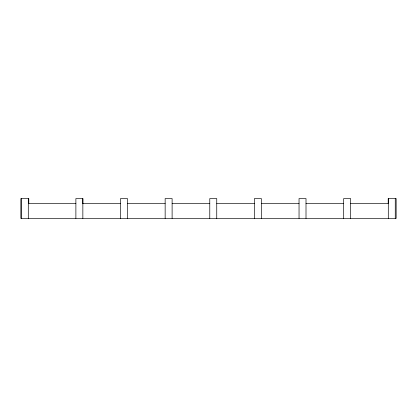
<?xml version="1.0" encoding="UTF-8"?>
<svg xmlns="http://www.w3.org/2000/svg" width="417" height="417" viewBox="0 0 417 417"><rect width="100%" height="100%" fill="white"/><g stroke="black" fill="none" stroke-linecap="round" stroke-linejoin="round"><path stroke-width="0.63" d="M28.299 203.543L75.884 203.543M82.853 203.543L120.513 203.543M127.482 203.543L165.148 203.543M172.112 203.543L209.777 203.543M216.746 203.543L254.406 203.543M261.376 203.543L299.041 203.543M306.005 203.543L343.697 203.543M350.64 203.543L388.3 203.543M395.259 198.581L395.259 218.419M388.3 198.581L388.3 218.419M388.217 203.699L388.217 198.581L396.15 198.581L396.15 218.419L20.85 218.419L20.85 198.581L28.783 198.581L28.783 203.699M350.64 218.419L350.64 198.581L343.671 198.581L343.697 218.419M306.005 218.419L306.005 198.581L299.041 198.581L299.041 218.419M261.376 218.419L261.376 198.581L254.406 198.581L254.406 218.419M216.746 218.419L216.746 198.581L209.777 198.581L209.777 218.419M172.112 218.419L172.112 198.581L165.148 198.581L165.148 218.419M127.482 218.419L127.482 198.581L120.513 198.581L120.513 218.419M82.853 218.419L82.853 198.581L75.884 198.581L75.884 218.419M82.837 198.581L82.837 203.699M28.299 198.581L28.299 218.419M21.345 198.581L21.345 218.419"/></g></svg>
